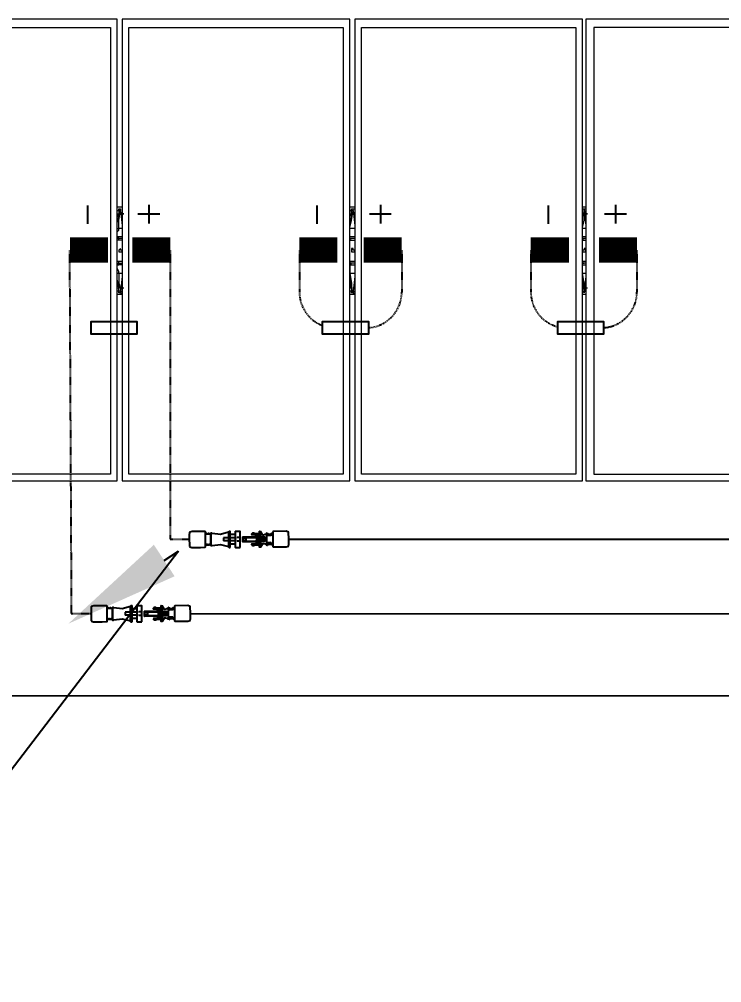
# Model space of a CAD drawing. Header units: feet. Extents: x -12372 to 90117, y -14865 to 4121.
# Drawn here: x 1384 to 1521.7, y 1222.2 to 1411.2 of the extents above; entities that cross this region are included whole.
import ezdxf
from ezdxf import colors
from ezdxf.entities.mleader import LeaderData, LeaderLine
from ezdxf.lldxf.tags import DXFTag
from ezdxf.math import Vec2, Vec3

# ---------------------------------------------------------------- set-up
doc = ezdxf.new("R2010")
doc.units = ezdxf.units.FT
doc.header["$MEASUREMENT"] = 0
doc.linetypes.add('HIDDEN', pattern=[0.375, 0.25, -0.125])
for name, color, linetype in [('E-DC HARNESS-NEG', 170, 'DC HARNESS CABLE'), ('E-DC HARNESS-POS', 10, 'DC HARNESS CABLE'), ('E-HARN-COMP', 8, 'Continuous'), ('E-TRNK-CABL-NEG', 6, 'HIDDEN'), ('E-TRUNK-CABLE-POS', 6, 'HIDDEN'), ('G-ANNO-TEXT', 1, 'Continuous'), ('Polarity-Text', 7, 'Continuous')]:
    doc.layers.add(name, color=color, linetype=linetype)
doc.styles.add('NEI-A', font='arial.ttf')
doc.styles.get("Standard").update_dxf_attribs({"font": 'arial.ttf'})
tags = doc.linetypes.add('DC HARNESS CABLE', pattern='A,0.5,-0.2,["DH",Standard,S=0.1,R=0,X=-0.1,Y=-0.05],-0.2', length=0.9).pattern_tags.tags
tags[6] = DXFTag(74, 10)

# ---------------------------------------------------------------- blocks, each defined once
blk = doc.blocks.new('A$Cc93f9aa1')
at = {"lineweight": 5}
for points in [[(6.48474, 0.46665), (6.25475, 0.46665), (6.25475, 0), (6.48474, 0)], [(6.26141, 0.45831), (6.47807, 0.45831), (6.47807, 0.00667), (6.26141, 0.00667)], [(6.71973, 0.46665), (6.48974, 0.46665), (6.48974, 0), (6.71973, 0)], [(6.4964, 0.45831), (6.71306, 0.45831), (6.71306, 0.00667), (6.4964, 0.00667)], [(6.72473, 0), (6.95472, 0), (6.95472, 0.46665), (6.72473, 0.46665)], [(6.73139, 0.45831), (6.94805, 0.45831), (6.94805, 0.00667), (6.73139, 0.00667)], [(6.95805, 0), (7.18971, 0), (7.18971, 0.46665), (6.95805, 0.46665)], [(7.18137, 0.00667), (7.18137, 0.45831), (6.96638, 0.45831), (6.96638, 0.00667)], [(6.48807, 0.23499), (6.4864, 0.23332), (6.4864, 0.23166), (6.48974, 0.23166), (6.48974, 0.23332), (6.48807, 0.23332)], [(6.72306, 0.23499), (6.72139, 0.23499), (6.72139, 0.23166), (6.72473, 0.23166), (6.72473, 0.23332), (6.72306, 0.23332)], [(6.95638, 0.23499), (6.95638, 0.23332), (6.95472, 0.23332), (6.95472, 0.23166), (6.95638, 0.23166), (6.95805, 0.23166), (6.95805, 0.23332), (6.95805, 0.23499)]]:
    blk.add_lwpolyline(points, close=True, dxfattribs=at)
for points in [[(6.48974, 0.27666), (6.48474, 0.27666)], [(6.48474, 0.25499), (6.4864, 0.25499), (6.4864, 0.26332), (6.48807, 0.27332)], [(6.48807, 0.26999), (6.48807, 0.27332), (6.4864, 0.27332), (6.4864, 0.26999), (6.4864, 0.26832)], [(6.48807, 0.27332), (6.48807, 0.27499), (6.48807, 0.27332)], [(6.72473, 0.27666), (6.71973, 0.27666)], [(6.71973, 0.26832), (6.72139, 0.26999), (6.72139, 0.27332), (6.72306, 0.27332), (6.72306, 0.27499), (6.72473, 0.27499)], [(6.72139, 0.25499), (6.71973, 0.25499), (6.71973, 0.25666), (6.72139, 0.26332), (6.72306, 0.27332)], [(6.72306, 0.26999), (6.72306, 0.27332), (6.72306, 0.27499)], [(6.95805, 0.27666), (6.95472, 0.27666)], [(6.95638, 0.25499), (6.95472, 0.25499), (6.95472, 0.25666), (6.95638, 0.26332), (6.95638, 0.27332), (6.95638, 0.27499), (6.95638, 0.27332), (6.95638, 0.27166), (6.95472, 0.26999), (6.95472, 0.26832)], [(6.95638, 0.27499), (6.95805, 0.27499)], [(6.95805, 0.26999), (6.95805, 0.27332)], [(6.48974, 0.24666), (6.4864, 0.24666), (6.48474, 0.24666), (6.48474, 0.25166), (6.4864, 0.25332), (6.4864, 0.25499)], [(6.72139, 0.24666), (6.71973, 0.24666), (6.71973, 0.25499)], [(6.95638, 0.24666), (6.95472, 0.24666), (6.95472, 0.25499)], [(6.48474, 0.24666), (6.4864, 0.24666)], [(6.48974, 0.24499), (6.4864, 0.24499), (6.48474, 0.24499)], [(6.4864, 0.24332), (6.4864, 0.24499)], [(6.72473, 0.24666), (6.71973, 0.24666)], [(6.72473, 0.24499), (6.71973, 0.24499), (6.72139, 0.24499)], [(6.71973, 0.24499), (6.71973, 0.24332), (6.72473, 0.24332)], [(6.95805, 0.24666), (6.95472, 0.24666)], [(6.95805, 0.24499), (6.95472, 0.24499), (6.95638, 0.24499)], [(6.95472, 0.24499), (6.95472, 0.24332), (6.95805, 0.24332)], [(6.48974, 0.24332), (6.4864, 0.24332), (6.48474, 0.24332)], [(6.48974, 0.22166), (6.4864, 0.22166), (6.48474, 0.22166)], [(6.48474, 0.21999), (6.4864, 0.21999), (6.48974, 0.21999)], [(6.4864, 0.20999), (6.4864, 0.21166), (6.48474, 0.21499), (6.48474, 0.21832), (6.4864, 0.21832), (6.48474, 0.21832)], [(6.4864, 0.21999), (6.4864, 0.22166)], [(6.48974, 0.21832), (6.4864, 0.21832)], [(6.72473, 0.22166), (6.71973, 0.22166), (6.71973, 0.21999)], [(6.72473, 0.21999), (6.71973, 0.21999), (6.72139, 0.21999)], [(6.72139, 0.21832), (6.71973, 0.21832), (6.71973, 0.20999), (6.72139, 0.19999), (6.72139, 0.19333), (6.72306, 0.19166), (6.72473, 0.19166)], [(6.71973, 0.21832), (6.72473, 0.21832)], [(6.95805, 0.22166), (6.95472, 0.22166), (6.95472, 0.21999)], [(6.95805, 0.21999), (6.95472, 0.21999), (6.95638, 0.21999)], [(6.95472, 0.19666), (6.95472, 0.19499), (6.95638, 0.19333), (6.95638, 0.18999), (6.95638, 0.19166), (6.95638, 0.19999), (6.95472, 0.20999), (6.95472, 0.21832), (6.95638, 0.21832)], [(6.95472, 0.21832), (6.95805, 0.21832)], [(6.48474, 0.20999), (6.4864, 0.20999), (6.4864, 0.19999), (6.48807, 0.19333), (6.48807, 0.19166), (6.48974, 0.19166)], [(6.48807, 0.18999), (6.48807, 0.19166), (6.4864, 0.19166), (6.4864, 0.19499), (6.4864, 0.19666)], [(6.48807, 0.19499), (6.48807, 0.19166), (6.48807, 0.18999), (6.48974, 0.18999)], [(6.71973, 0.19666), (6.72139, 0.19499), (6.72139, 0.19166), (6.72306, 0.19166), (6.72306, 0.18999), (6.72473, 0.18999)], [(6.72306, 0.19499), (6.72306, 0.19166), (6.72306, 0.18999)], [(6.95638, 0.19166), (6.95805, 0.19166), (6.95805, 0.19499)], [(6.48974, 0.18833), (6.48474, 0.18833)], [(6.72473, 0.18833), (6.71973, 0.18833)], [(6.95805, 0.18833), (6.95472, 0.18833)]]:
    blk.add_lwpolyline(points, dxfattribs=at)
at = {"color": 8, "lineweight": 5, "true_color": 0x808080}
for points in [[(6.48974, 0.27666), (6.48474, 0.27666)], [(6.48474, 0.27332), (6.4864, 0.27332), (6.4864, 0.27499), (6.48807, 0.27499)], [(6.48807, 0.27332), (6.48807, 0.27332)], [(6.48807, 0.27332), (6.48974, 0.25832)], [(6.72473, 0.27666), (6.71973, 0.27666)], [(6.71973, 0.27332), (6.72139, 0.27332), (6.72139, 0.27499), (6.72306, 0.27499)], [(6.72306, 0.27332), (6.72306, 0.27332)], [(6.72306, 0.27332), (6.72473, 0.25832)], [(6.95805, 0.27666), (6.95472, 0.27666)], [(6.95472, 0.27332), (6.95472, 0.27499), (6.95638, 0.27499)], [(6.95638, 0.27332), (6.95805, 0.25832)], [(6.95805, 0.27332), (6.95805, 0.27332)], [(6.48474, 0.26999), (6.4864, 0.26999), (6.4864, 0.26832), (6.48474, 0.26166)], [(6.48474, 0.26666), (6.4864, 0.26832), (6.48474, 0.26832)], [(6.48974, 0.26832), (6.48974, 0.26999)], [(6.71973, 0.26999), (6.72139, 0.26999), (6.72139, 0.26832), (6.71973, 0.26166)], [(6.71973, 0.26666), (6.71973, 0.26832), (6.72139, 0.26832)], [(6.72473, 0.26832), (6.72306, 0.26999), (6.72473, 0.26999)], [(6.72473, 0.27166), (6.72473, 0.27166)], [(6.95472, 0.26166), (6.95472, 0.26999), (6.95638, 0.26999)], [(6.95472, 0.26666), (6.95472, 0.26832), (6.95638, 0.26832)], [(6.95805, 0.26832), (6.95805, 0.26999)], [(6.48974, 0.25499), (6.4864, 0.25499)], [(6.72473, 0.25499), (6.71973, 0.25499)], [(6.95805, 0.25499), (6.95472, 0.25499)], [(6.4864, 0.20999), (6.48974, 0.20999)], [(6.48974, 0.20666), (6.48807, 0.19166)], [(6.71973, 0.20999), (6.72473, 0.20999)], [(6.72473, 0.20666), (6.72306, 0.19166)], [(6.95472, 0.20999), (6.95805, 0.20999)], [(6.95805, 0.20666), (6.95638, 0.19166)], [(6.48474, 0.19499), (6.4864, 0.19499), (6.4864, 0.19666), (6.48474, 0.20333)], [(6.48474, 0.19666), (6.4864, 0.19666), (6.48474, 0.19833)], [(6.48974, 0.19666), (6.48974, 0.19499), (6.4914, 0.19499)], [(6.71973, 0.19499), (6.72139, 0.19499), (6.72139, 0.19666), (6.71973, 0.20333)], [(6.72139, 0.19666), (6.71973, 0.19666), (6.71973, 0.19833)], [(6.72473, 0.19499), (6.72306, 0.19499), (6.72473, 0.19666)], [(6.72306, 0.19499), (6.72306, 0.19499)], [(6.95472, 0.20333), (6.95472, 0.19499), (6.95638, 0.19499)], [(6.95638, 0.19666), (6.95472, 0.19666), (6.95472, 0.19833)], [(6.95805, 0.19666), (6.95805, 0.19499), (6.95972, 0.19499)], [(6.48807, 0.18999), (6.4864, 0.18999), (6.4864, 0.19166), (6.48474, 0.19166)], [(6.48974, 0.18833), (6.48474, 0.18833)], [(6.48807, 0.19166), (6.48807, 0.19166)], [(6.72306, 0.18999), (6.72139, 0.18999), (6.72139, 0.19166), (6.71973, 0.19166)], [(6.72473, 0.18833), (6.71973, 0.18833)], [(6.72306, 0.19166), (6.72306, 0.19166)], [(6.95638, 0.18999), (6.95472, 0.19166)], [(6.95805, 0.18833), (6.95472, 0.18833)], [(6.95805, 0.19166), (6.95805, 0.19166)]]:
    blk.add_lwpolyline(points, dxfattribs=at)
for points in [[(6.4914, 0.26999), (6.48974, 0.26999)], [(6.95972, 0.26999), (6.95805, 0.26999)]]:
    blk.add_lwpolyline(points, close=True, dxfattribs=at)
blk = doc.blocks.new('A$C2C7A52CE')
at = {"layer": 'E-HARN-COMP'}
for p, q in [((-0.496, 0.086, 0.079), (-0.494, 0.085, 0.079)), ((-0.496, -0.086, 0.079), (-0.494, -0.085, 0.079))]:
    blk.add_line(p, q, dxfattribs=at)
for points, elevation in [([(-0.634, -0.1), (-0.636, -0.098), (-0.636, 0.098), (-0.634, 0.1), (-0.576, 0.1), (-0.573, 0.097), (-0.573, -0.097), (-0.576, -0.1), (-0.634, -0.1)], -0.033), ([(-0.634, 0.031), (-0.629, 0.031), (-0.629, 0.022), (-0.598, 0.022)], 0.079), ([(-0.573, 0.062), (-0.571, 0.06), (-0.515, 0.06), (-0.512, 0.062)], 0.015), ([(-0.509, -0.1), (-0.512, -0.097), (-0.512, 0.097), (-0.509, 0.1), (-0.496, 0.1), (-0.496, -0.1), (-0.509, -0.1)], -0.033), ([(-0.493, 0.097), (-0.493, 0.093), (-0.491, 0.089), (-0.389, 0.062), (-0.284, 0.075), (-0.281, 0.078), (-0.27, 0.078), (-0.27, -0.078), (-0.281, -0.078), (-0.284, -0.075), (-0.389, -0.062), (-0.491, -0.089), (-0.493, -0.097), (-0.493, 0.097)], -0.033), ([(-0.27, -0.078), (-0.267, -0.075), (-0.267, 0.075), (-0.27, 0.078)], -0.033), ([(-0.267, 0.069), (-0.263, 0.065), (-0.246, 0.065), (-0.246, 0.072), (-0.237, 0.072), (-0.237, 0.065), (-0.222, 0.065), (-0.218, 0.072), (-0.216, 0.072), (-0.212, 0.065), (-0.209, 0.065), (-0.204, 0.072), (-0.203, 0.072)], 0.079), ([(-0.003, -0.087), (-0.006, -0.091), (-0.033, -0.1), (-0.141, -0.1), (-0.198, -0.098), (-0.203, -0.095), (-0.203, 0.094), (-0.198, 0.098), (-0.141, 0.1), (-0.034, 0.1), (-0.006, 0.09), (-0.003, 0.087), (0, 0.059), (0, 0.002), (-0.002, -0.07), (-0.003, -0.087)], -0.024), ([(-0.634, -0.031), (-0.629, -0.031), (-0.629, -0.022), (-0.598, -0.022)], 0.079), ([(-0.573, -0.063), (-0.571, -0.06), (-0.515, -0.06), (-0.512, -0.063)], 0.015), ([(-0.267, -0.069), (-0.263, -0.065), (-0.246, -0.065), (-0.246, -0.072), (-0.237, -0.072), (-0.237, -0.065), (-0.229, -0.065), (-0.225, -0.073), (-0.223, -0.073), (-0.218, -0.065), (-0.215, -0.065), (-0.211, -0.073), (-0.209, -0.073), (-0.205, -0.065), (-0.203, -0.065)], -0.039)]:
    blk.add_lwpolyline(points, dxfattribs=dict(at, elevation=elevation))
for points in [[(-0.59, 0.018), (-0.426, 0.018)], [(-0.426, 0.018), (-0.426, -0.018)], [(-0.59, -0.018), (-0.426, -0.018)]]:
    blk.add_lwpolyline(points, dxfattribs=at)
blk = doc.blocks.new('A$C084F4888')
at = {"layer": 'E-HARN-COMP'}
for p, q in [((0.523, 0.021, 0.006), (0.415, 0.021, 0.006)), ((0.54, 0.017, 0.006), (0.568, 0.017, 0.006)), ((0.523, -0.021, 0.006), (0.415, -0.021, 0.006)), ((0.54, -0.017, 0.006), (0.568, -0.017, 0.006))]:
    blk.add_line(p, q, dxfattribs=at)
for points, elevation in [([(0.196, -0.096), (0.2, -0.092), (0.2, 0.092), (0.196, 0.097), (0.034, 0.098), (0.006, 0.089), (0.003, 0.086), (0.001, 0.071), (0, 0.031), (0, -0.01), (0.001, -0.072), (0.003, -0.086), (0.033, -0.098), (0.196, -0.096)], -0.011), ([(0.2, 0.068), (0.202, 0.064), (0.203, 0.062), (0.203, 0.056), (0.204, 0.056), (0.205, 0.062), (0.205, 0.064), (0.209, 0.072), (0.212, 0.072), (0.216, 0.064), (0.217, 0.056), (0.22, 0.056)], 0.053), ([(0.275, 0.077), (0.275, -0.077), (0.277, -0.074), (0.277, -0.063), (0.282, -0.059), (0.294, -0.059), (0.314, -0.052), (0.322, -0.052), (0.326, -0.054), (0.351, -0.097), (0.353, -0.098), (0.353, 0.098), (0.35, 0.096), (0.326, 0.054), (0.322, 0.052), (0.314, 0.052), (0.294, 0.059), (0.282, 0.059), (0.277, 0.063), (0.277, 0.074), (0.275, 0.077)], 0), ([(0.353, 0.086), (0.366, 0.086)], 0.004), ([(0.466, 0.063), (0.466, 0.065), (0.457, 0.073), (0.45, 0.076), (0.431, 0.076), (0.433, 0.07), (0.373, 0.07), (0.369, 0.075), (0.369, 0.096), (0.366, 0.098), (0.366, -0.098), (0.369, -0.096), (0.369, -0.075), (0.373, -0.07), (0.433, -0.07), (0.431, -0.076), (0.45, -0.076), (0.457, -0.073), (0.466, -0.065), (0.466, -0.063), (0.464, -0.062), (0.373, -0.059), (0.369, -0.055), (0.369, -0.044), (0.371, -0.042), (0.371, 0.042), (0.369, 0.044), (0.369, 0.055), (0.373, 0.059)], 0.027), ([(0.373, 0.059), (0.464, 0.062), (0.466, 0.063)], 0.027), ([(0.2, -0.067), (0.203, -0.072), (0.205, -0.072), (0.209, -0.064), (0.212, -0.064), (0.216, -0.072), (0.218, -0.072), (0.223, -0.064), (0.223, -0.062)], 0.006), ([(0.353, -0.086), (0.366, -0.086)], 0.004)]:
    blk.add_lwpolyline(points, dxfattribs=dict(at, elevation=elevation))
for points in [[(0.266, 0.077), (0.264, 0.074), (0.264, 0.067), (0.259, 0.062), (0.252, 0.062), (0.252, 0.064), (0.227, 0.064), (0.227, 0.062), (0.226, 0.062), (0.222, 0.062), (0.22, 0.06), (0.22, 0.05), (0.221, 0.047), (0.223, 0.045), (0.226, 0.044), (0.26, 0.044), (0.263, 0.045), (0.264, 0.048), (0.264, 0.067)], [(0.371, 0.037), (0.38, 0.037)], [(0.38, -0.042), (0.38, 0.042), (0.381, 0.041), (0.381, -0.041), (0.38, -0.042)], [(0.382, 0.035), (0.385, 0.034), (0.385, -0.034), (0.382, -0.035), (0.382, 0.035), (0.381, 0.039)], [(0.385, 0.029), (0.392, 0.029)], [(0.397, 0.039), (0.396, 0.035), (0.392, 0.034), (0.392, -0.034), (0.396, -0.035), (0.396, 0.035)], [(0.398, 0.042), (0.397, 0.041), (0.397, -0.041), (0.398, -0.042), (0.398, 0.042)], [(0.398, 0.037), (0.403, 0.037)], [(0.403, 0.042), (0.406, 0.041), (0.41, 0.038), (0.41, 0.034), (0.414, 0.032), (0.573, 0.032), (0.574, 0.031), (0.575, 0.024), (0.575, -0.024), (0.575, -0.03), (0.573, -0.032), (0.414, -0.032), (0.41, -0.038), (0.406, -0.041), (0.405, -0.042), (0.403, -0.042), (0.403, 0.042)], [(0.537, 0.024), (0.538, 0.022), (0.538, -0.022), (0.537, -0.024), (0.537, 0.024)], [(0.575, 0.024), (0.57, 0.019), (0.57, -0.019), (0.575, -0.024)], [(0.266, -0.077), (0.264, -0.074), (0.264, -0.067), (0.259, -0.062), (0.252, -0.062), (0.252, -0.064), (0.227, -0.064), (0.227, -0.062), (0.226, -0.062), (0.222, -0.062), (0.22, -0.06), (0.22, -0.05), (0.221, -0.047), (0.223, -0.045), (0.226, -0.044), (0.26, -0.044), (0.263, -0.045), (0.264, -0.048), (0.264, -0.067)], [(0.371, -0.037), (0.38, -0.037)], [(0.381, -0.039), (0.382, -0.035)], [(0.385, -0.029), (0.392, -0.029)], [(0.396, -0.035), (0.397, -0.039)], [(0.398, -0.037), (0.403, -0.037)]]:
    blk.add_lwpolyline(points, dxfattribs=at)
at = {"layer": 'E-HARN-COMP', "elevation": 0.063}
blk.add_lwpolyline([(0.351, 0.024), (0.299, 0.024), (0.299, -0.024), (0.351, -0.024)], close=True, dxfattribs=at)
at = {"layer": 'E-HARN-COMP'}
blk.add_circle((0.318, 0, 0.052), 0.0136, dxfattribs=at)

msp = doc.modelspace()

# ---------------------------------------------------------------- linework, layer by layer
at = {"layer": 'E-DC HARNESS-NEG', "ltscale": 0.5}
msp.add_lwpolyline([(1417.57, 1294.6), (2048.84, 1294.55)], dxfattribs=at)
at = {"layer": 'E-DC HARNESS-POS', "ltscale": 0.5}
for points in [[(1436.84, 1309.19), (2031.98, 1309.19), (2031.98, 1281.57)], [(181.26, 1278.28), (2029.03, 1278.63)]]:
    msp.add_lwpolyline(points, dxfattribs=at)
at = {"layer": 'E-HARN-COMP', "const_width": 5}
for points in [[(1393.97, 1365.92), (1401.42, 1365.92)], [(1406.16, 1365.92), (1413.61, 1365.92)], [(1438.92, 1365.92), (1446.37, 1365.92)], [(1451.53, 1365.92), (1458.99, 1365.92)], [(1484.29, 1365.92), (1491.75, 1365.92)], [(1497.63, 1365.92), (1505.09, 1365.92)]]:
    msp.add_lwpolyline(points, dxfattribs=at)
at = {"layer": 'E-HARN-COMP'}
for points in [[(1402.58, 1351.83), (1398.01, 1351.83), (1398.01, 1349.51), (1402.58, 1349.51)], [(1402.58, 1349.51), (1407.14, 1349.51), (1407.14, 1351.83), (1402.58, 1351.83)], [(1447.95, 1351.83), (1443.39, 1351.83), (1443.39, 1349.51), (1447.95, 1349.51)], [(1447.95, 1349.51), (1452.52, 1349.51), (1452.52, 1351.83), (1447.95, 1351.83)], [(1494.05, 1351.83), (1489.49, 1351.83), (1489.49, 1349.51), (1494.05, 1349.51)], [(1494.05, 1349.51), (1498.62, 1349.51), (1498.62, 1351.83), (1494.05, 1351.83)]]:
    msp.add_lwpolyline(points, dxfattribs=at)
at = {"layer": 'E-TRNK-CABL-NEG', "ltscale": 0.1}
msp.add_lwpolyline([(1393.85, 1365.92), (1394.21, 1294.6), (1398.07, 1294.6)], dxfattribs=at)
for points in [[(1438.92, 1365.92), (1438.92, 1357.68, 0.30904), (1443.39, 1351.14, 0.30904)], [(1484.29, 1365.92), (1484.29, 1357.68, 0.338726), (1489.48, 1350.9, 0.338726)]]:
    msp.add_lwpolyline(points, format="xyb", dxfattribs=at)
at = {"layer": 'E-TRUNK-CABLE-POS', "ltscale": 0.1}
msp.add_lwpolyline([(1413.61, 1365.92), (1413.61, 1309.19), (1417.34, 1309.19)], dxfattribs=at)
for points in [[(1458.99, 1365.92), (1458.99, 1357.68, -0.391396), (1452.52, 1350.68, -0.391396)], [(1505.09, 1365.92), (1505.09, 1357.68, -0.391396), (1498.62, 1350.68, -0.391396)]]:
    msp.add_lwpolyline(points, format="xyb", dxfattribs=at)
at = {"layer": 'Polarity-Text'}
for p, q in [((1397.37, 1374.7), (1397.37, 1371.08)), ((1409.42, 1374.77), (1409.42, 1371.15)), ((1442.31, 1374.7), (1442.31, 1371.08)), ((1454.79, 1374.77), (1454.79, 1371.15)), ((1487.69, 1374.7), (1487.69, 1371.08)), ((1500.89, 1374.77), (1500.89, 1371.15)), ((1411.56, 1372.96), (1407.28, 1372.96)), ((1456.93, 1372.96), (1452.66, 1372.96)), ((1503.03, 1372.96), (1498.76, 1372.96))]:
    msp.add_line(p, q, dxfattribs=at)

# ---------------------------------------------------------------- block references
at = {"xscale": 194.04614304, "yscale": 194.04614304, "zscale": 194.04614304}
msp.add_blockref('A$Cc93f9aa1', (144.87, 1320.65), dxfattribs=at)
at = {"layer": 'E-HARN-COMP', "xscale": -15.70421105720596, "yscale": 15.70421105720596, "zscale": 15.70421105720596}
msp.add_blockref('A$C2C7A52CE', (1417.34, 1309.16, 0.7), dxfattribs=at)
at = {"layer": 'E-HARN-COMP', "xscale": 15.70421105720596, "yscale": 15.70421105720596, "zscale": 15.70421105720596, "rotation": 180.6156573093305}
msp.add_blockref('A$C084F4888', (1436.84, 1309.25, 0.18), dxfattribs=at)
msp.add_blockref('A$C084F4888', (1436.84, 1309.25, 0.18), dxfattribs=at)

# ---------------------------------------------------------------- next in the draw order: leaders
at = {"layer": 'G-ANNO-TEXT'}
ml = msp.add_multileader_mtext('Standard', dxfattribs=at)
ml.set_content('(TYP.) BLA HARNESS CONNECTORS', color=256, style='NEI-A')
ml.set_leader_properties()
ml.build(insert=Vec2(0, 0))
ml.multileader.update_dxf_attribs({"dogleg_length": 0.36, "arrow_head_size": 22.51})
ctx = ml.context
ctx.base_point, ctx.char_height, ctx.arrow_head_size, ctx.landing_gap_size, ctx.plane_origin = Vec3(786.25, 1242.25, -22.9), 20, 22.51, 23.05, Vec3(7799.24, -4584.88, -22.9)
ctx.text_align_type = 2
notes = []
notes.append((ctx, [(1, (1, 1, 0), (1365.87, 1242.25, -22.9), (-1, 0), 46.1, [(0, [(1393.64, 1292.62, -22.9), (1415.21, 1306.85, -22.9)], 0, [])])]))
ctx.mtext.insert, ctx.mtext.width, ctx.mtext.alignment, ctx.mtext.flow_direction = Vec3(1296.72, 1255.19, -22.9), 489.3132, 3, 5
ctx.mtext.has_bg_fill, ctx.mtext.bg_color, ctx.mtext.bg_scale_factor, ctx.mtext.bg_transparency, ctx.mtext.use_window_bg_color = 1, -1073741824, 1.5, 0, 1
for ctx, leaders in notes:
    for number, flags, end, landing, length, lines in leaders:
        leader = LeaderData()
        leader.index, (leader.has_last_leader_line, leader.has_dogleg_vector, leader.attachment_direction) = number, flags
        leader.last_leader_point, leader.dogleg_vector, leader.dogleg_length = Vec3(end), Vec3(landing), length
        for number, points, colour, breaks in lines:
            line = LeaderLine()
            line.index, line.vertices, line.color, line.breaks = number, Vec3.list(points), colors.encode_raw_color(colour), breaks
            leader.lines.append(line)
        ctx.leaders.append(leader)

# ---------------------------------------------------------------- next in the draw order: leaders
ml = msp.add_multileader_mtext('Standard', dxfattribs=at)
ml.set_content('TRUNK BUS OVERMOLDED CONNECTION (TYP.)', color=256, style='NEI-A')
ml.set_leader_properties()
ml.build(insert=Vec2(0, 0))
ml.multileader.update_dxf_attribs({"dogleg_length": 0.36, "arrow_head_size": 22.51})
ctx = ml.context
ctx.base_point, ctx.char_height, ctx.arrow_head_size, ctx.landing_gap_size, ctx.plane_origin = Vec3(1376.85, 1160.65), 20, 22.51, 23.05, Vec3(8280.52, -4688.6)
ctx.text_align_type = 2
notes = []
notes.append((ctx, [(1, (1, 1, 0), (1834.83, 1160.65), (-1, 0), 46.1, [(0, [(2031.98, 1275.69), (2051.79, 1291.6)], 0, [])])]))
ctx.mtext.insert, ctx.mtext.width, ctx.mtext.alignment, ctx.mtext.flow_direction = Vec3(1765.68, 1173.59), 369.365, 3, 5
ctx.mtext.has_bg_fill, ctx.mtext.bg_color, ctx.mtext.bg_scale_factor, ctx.mtext.bg_transparency, ctx.mtext.use_window_bg_color = 1, -1073741824, 1.5, 0, 1
for ctx, leaders in notes:
    for number, flags, end, landing, length, lines in leaders:
        leader = LeaderData()
        leader.index, (leader.has_last_leader_line, leader.has_dogleg_vector, leader.attachment_direction) = number, flags
        leader.last_leader_point, leader.dogleg_vector, leader.dogleg_length = Vec3(end), Vec3(landing), length
        for number, points, colour, breaks in lines:
            line = LeaderLine()
            line.index, line.vertices, line.color, line.breaks = number, Vec3.list(points), colors.encode_raw_color(colour), breaks
            leader.lines.append(line)
        ctx.leaders.append(leader)

# ---------------------------------------------------------------- next in the draw order: block references
at = {"layer": 'E-HARN-COMP', "xscale": -15.70421105720596, "yscale": 15.70421105720596, "zscale": 15.70421105720596}
msp.add_blockref('A$C2C7A52CE', (1398.07, 1294.57, 0.7), dxfattribs=at)
at = {"layer": 'E-HARN-COMP', "xscale": 15.70421105720596, "yscale": 15.70421105720596, "zscale": 15.70421105720596, "rotation": 180.6156573093305}
msp.add_blockref('A$C084F4888', (1417.57, 1294.66, 0.18), dxfattribs=at)
msp.add_blockref('A$C084F4888', (1417.57, 1294.66, 0.18), dxfattribs=at)

doc.saveas('drawing.dxf')
